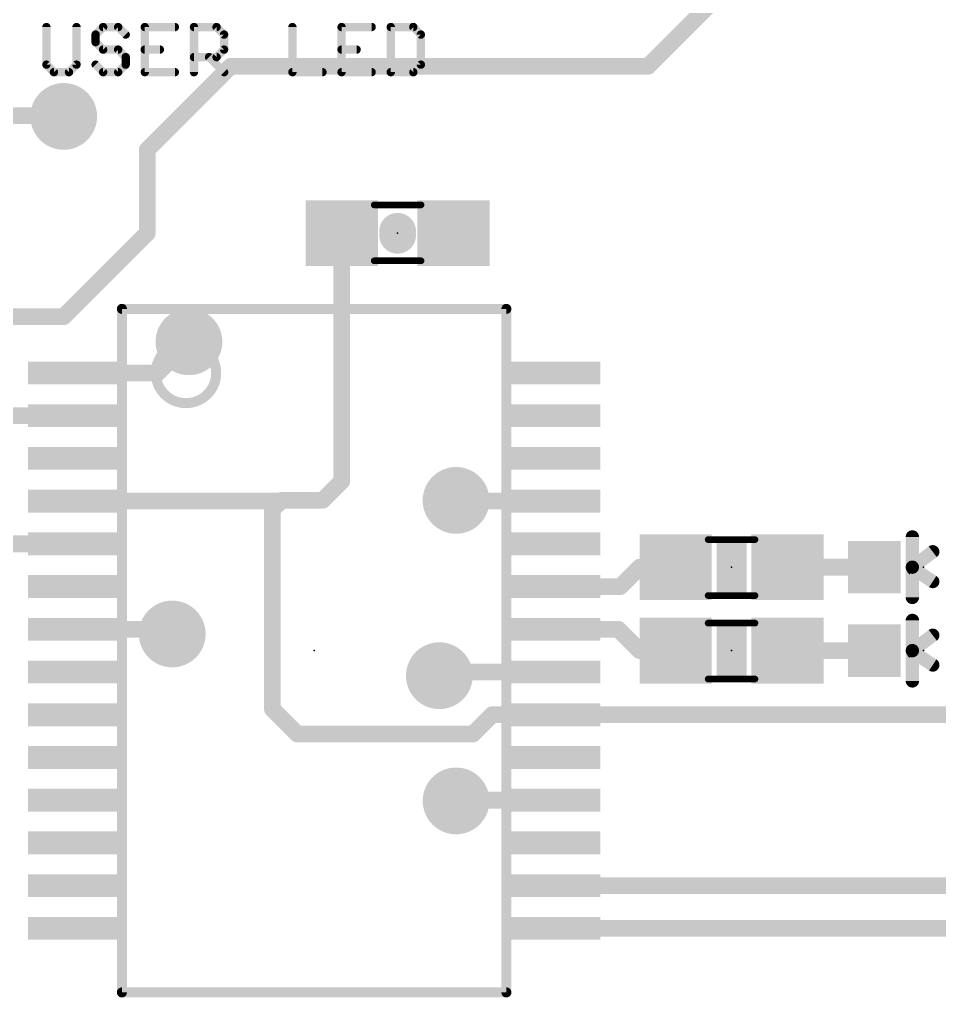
# Model space of a CAD drawing. Extents: x -27 to 95, y -17 to 50.
# Drawn here: x 62.83 to 76.82, y 9.96 to 24.84 of the extents above; entities that cross this region are included whole.
import ezdxf

# ---------------------------------------------------------------- set-up
doc = ezdxf.new("R2010")
doc.units = 0
for name, color, linetype in [('1', 12, 'CONTINUOUS'), ('18', 110, 'CONTINUOUS'), ('21', 41, 'CONTINUOUS'), ('23', 53, 'CONTINUOUS'), ('51', 53, 'CONTINUOUS')]:
    doc.layers.add(name, color=color, linetype=linetype)

# ---------------------------------------------------------------- blocks, each defined once
blk = doc.blocks.new('RECT')
blk.add_solid([(-0.5, -0.5), (0.5, -0.5), (-0.5, 0.5), (0.5, 0.5)])
blk = doc.blocks.new('ROUNDV')
at = {"const_width": 0.5}
blk.add_lwpolyline([(0, -0.25, 1), (0, 0.25, 1), (0, -0.25)], format="xyb", dxfattribs=at)

msp = doc.modelspace()

# ---------------------------------------------------------------- linework, layer by layer
at = {"layer": '1', "const_width": 0.254}
for points in [[(72.39, 24.13), (73.66, 25.4)], [(64.77, 22.86), (66.04, 24.13)], [(66.04, 24.13), (72.39, 24.13)], [(62.23, 23.38), (63.488, 23.38)], [(63.488, 23.38), (63.5, 23.368)], [(64.77, 21.59), (64.77, 22.86)], [(63.5, 20.32), (64.77, 21.59)], [(67.73, 21.59), (67.73, 17.819)], [(60.96, 20.32), (63.5, 20.32)], [(64.931, 19.465), (65.405, 19.939)], [(63.654, 19.465), (64.931, 19.465)], [(63.654, 18.815), (62.376, 18.815)], [(67.73, 17.819), (67.437, 17.526)], [(63.654, 17.515), (66.802, 17.515)], [(66.675, 17.388), (66.802, 17.515)], [(66.813, 17.526), (66.802, 17.515)], [(67.437, 17.526), (66.813, 17.526)], [(69.48, 17.515), (69.469, 17.526)], [(70.966, 17.515), (69.48, 17.515)], [(66.675, 14.351), (66.675, 17.388)], [(63.654, 16.865), (62.637, 16.865)], [(71.968, 16.215), (72.263, 16.51)], [(72.81, 16.51), (72.263, 16.51)], [(74.51, 16.51), (75.831, 16.51)], [(70.966, 16.215), (71.968, 16.215)], [(63.654, 15.565), (64.953, 15.565)], [(64.953, 15.565), (65.151, 15.494)], [(70.966, 15.565), (71.938, 15.565)], [(71.938, 15.565), (72.263, 15.24)], [(72.81, 15.24), (72.263, 15.24)], [(74.51, 15.24), (75.831, 15.24)], [(69.525, 14.915), (69.215, 14.859)], [(70.966, 14.915), (69.525, 14.915)], [(67.056, 13.97), (66.675, 14.351)], [(70.018, 14.265), (69.723, 13.97)], [(70.966, 14.265), (70.018, 14.265)], [(70.966, 14.265), (76.962, 14.265)], [(69.723, 13.97), (67.056, 13.97)], [(69.48, 12.965), (69.469, 12.954)], [(70.966, 12.965), (69.48, 12.965)], [(70.966, 11.665), (78.975, 11.665)], [(70.966, 11.015), (81.246, 11.015)]]:
    msp.add_lwpolyline(points, dxfattribs=at)
at = {"layer": '1', "const_width": 0.127}
for points in [[(66.04, 24.1935, 1), (66.04, 24.0665)], [(66.0849, 24.0851, 1), (65.9951, 24.1749)], [(72.39, 24.0665, 1), (72.39, 24.1935)], [(72.3451, 24.1749, 1), (72.4349, 24.0851)], [(63.5329, 23.4249, 1), (63.4431, 23.3351)], [(63.488, 23.3165, 1), (63.488, 23.4435)], [(63.4551, 23.3231, 1), (63.5449, 23.4129)], [(64.8335, 22.86, 1), (64.7065, 22.86)], [(64.7251, 22.9049, 1), (64.8149, 22.8151)], [(64.7065, 21.59, 1), (64.8335, 21.59)], [(64.8149, 21.5451, 1), (64.7251, 21.6349)], [(67.7935, 21.59, 1), (67.6665, 21.59)], [(63.4551, 20.3649, 1), (63.5449, 20.2751)], [(63.5, 20.2565, 1), (63.5, 20.3835)], [(65.4499, 19.8941, 1), (65.3601, 19.9839)], [(63.654, 19.5285, 1), (63.654, 19.4015)], [(64.8861, 19.5099, 1), (64.9759, 19.4201)], [(64.931, 19.4015, 1), (64.931, 19.5285)], [(63.654, 18.7515, 1), (63.654, 18.8785)], [(67.6665, 17.819, 1), (67.7935, 17.819)], [(67.7749, 17.7741, 1), (67.6851, 17.8639)], [(63.654, 17.5785, 1), (63.654, 17.4515)], [(66.7571, 17.5599, 1), (66.8469, 17.4701)], [(66.813, 17.5895, 1), (66.813, 17.4625)], [(66.8469, 17.4701, 1), (66.7571, 17.5599)], [(66.8579, 17.4811, 1), (66.7681, 17.5709)], [(66.802, 17.4515, 1), (66.802, 17.5785)], [(67.3921, 17.5709, 1), (67.4819, 17.4811)], [(67.437, 17.4625, 1), (67.437, 17.5895)], [(69.5139, 17.5709, 1), (69.4241, 17.4811)], [(69.48, 17.5785, 1), (69.48, 17.4515)], [(69.4351, 17.4701, 1), (69.5249, 17.5599)], [(70.966, 17.4515, 1), (70.966, 17.5785)], [(66.7385, 17.388, 1), (66.6115, 17.388)], [(66.6301, 17.4329, 1), (66.7199, 17.3431)], [(63.654, 16.8015, 1), (63.654, 16.9285)], [(72.263, 16.5735, 1), (72.263, 16.4465)], [(72.3079, 16.4651, 1), (72.2181, 16.5549)], [(72.81, 16.4465, 1), (72.81, 16.5735)], [(74.51, 16.5735, 1), (74.51, 16.4465)], [(75.831, 16.4465, 1), (75.831, 16.5735)], [(70.966, 16.2785, 1), (70.966, 16.1515)], [(71.9231, 16.2599, 1), (72.0129, 16.1701)], [(71.968, 16.1515, 1), (71.968, 16.2785)], [(63.654, 15.6285, 1), (63.654, 15.5015)], [(64.9744, 15.6248, 1), (64.9316, 15.5052)], [(64.953, 15.5015, 1), (64.953, 15.6285)], [(70.966, 15.6285, 1), (70.966, 15.5015)], [(71.9829, 15.6099, 1), (71.8931, 15.5201)], [(71.938, 15.5015, 1), (71.938, 15.6285)], [(65.1296, 15.4342, 1), (65.1724, 15.5538)], [(72.263, 15.3035, 1), (72.263, 15.1765)], [(72.2181, 15.1951, 1), (72.3079, 15.2849)], [(72.81, 15.1765, 1), (72.81, 15.3035)], [(74.51, 15.3035, 1), (74.51, 15.1765)], [(75.831, 15.1765, 1), (75.831, 15.3035)], [(69.525, 14.9785, 1), (69.525, 14.8515)], [(69.5363, 14.8525, 1), (69.5137, 14.9775)], [(70.966, 14.8515, 1), (70.966, 14.9785)], [(69.2037, 14.9215, 1), (69.2263, 14.7965)], [(66.7199, 14.3959, 1), (66.6301, 14.3061)], [(66.6115, 14.351, 1), (66.7385, 14.351)], [(70.018, 14.3285, 1), (70.018, 14.2015)], [(70.0629, 14.2201, 1), (69.9731, 14.3099)], [(70.966, 14.3285, 1), (70.966, 14.2015)], [(70.966, 14.2015, 1), (70.966, 14.3285)], [(67.056, 14.0335, 1), (67.056, 13.9065)], [(67.0111, 13.9251, 1), (67.1009, 14.0149)], [(69.6781, 14.0149, 1), (69.7679, 13.9251)], [(69.723, 13.9065, 1), (69.723, 14.0335)], [(69.4241, 12.9989, 1), (69.5139, 12.9091)], [(69.48, 13.0285, 1), (69.48, 12.9015)], [(69.5249, 12.9201, 1), (69.4351, 13.0099)], [(70.966, 12.9015, 1), (70.966, 13.0285)], [(70.966, 11.7285, 1), (70.966, 11.6015)], [(70.966, 11.0785, 1), (70.966, 10.9515)]]:
    msp.add_lwpolyline(points, format="xyb", dxfattribs=at)
at = {"layer": '21'}
for points, const_width in [([(63.2368, 24.7275), (63.2368, 24.1555)], 0.127), ([(63.6944, 24.1555), (63.6944, 24.7275)], 0.127), ([(64.0996, 24.7275), (63.9853, 24.6131)], 0.127), ([(64.3284, 24.7275), (64.0996, 24.7275)], 0.127), ([(64.4428, 24.6131), (64.3284, 24.7275)], 0.127), ([(65.1913, 24.7275), (64.7337, 24.7275)], 0.127), ([(64.7337, 24.7275), (64.7337, 24.0411)], 0.127), ([(65.4821, 24.0411), (65.4821, 24.7275)], 0.127), ([(65.4821, 24.7275), (65.8253, 24.7275)], 0.127), ([(65.8253, 24.7275), (65.9397, 24.6131)], 0.127), ([(66.9789, 24.7275), (66.9789, 24.0411)], 0.127), ([(68.1849, 24.7275), (67.7273, 24.7275)], 0.127), ([(67.7273, 24.7275), (67.7273, 24.0411)], 0.127), ([(68.4757, 24.7275), (68.4757, 24.0411)], 0.127), ([(68.8189, 24.7275), (68.4757, 24.7275)], 0.127), ([(68.9333, 24.6131), (68.8189, 24.7275)], 0.127), ([(63.9853, 24.6131), (63.9853, 24.4987)], 0.127), ([(63.9853, 24.4987), (64.0996, 24.3843)], 0.127), ([(65.9397, 24.6131), (65.9397, 24.3843)], 0.127), ([(68.9333, 24.1555), (68.9333, 24.6131)], 0.127), ([(64.0996, 24.3843), (64.3284, 24.3843)], 0.127), ([(64.3284, 24.3843), (64.4428, 24.2699)], 0.127), ([(64.7337, 24.3843), (64.9625, 24.3843)], 0.127), ([(65.9397, 24.3843), (65.8253, 24.2699)], 0.127), ([(67.7273, 24.3843), (67.9561, 24.3843)], 0.127), ([(64.4428, 24.2699), (64.4428, 24.1555)], 0.127), ([(65.8253, 24.2699), (65.4821, 24.2699)], 0.127), ([(65.7109, 24.2699), (65.9397, 24.0411)], 0.127), ([(63.2368, 24.1555), (63.3512, 24.0411)], 0.127), ([(63.3512, 24.0411), (63.58, 24.0411)], 0.127), ([(63.58, 24.0411), (63.6944, 24.1555)], 0.127), ([(64.0996, 24.0411), (63.9853, 24.1555)], 0.127), ([(64.3284, 24.0411), (64.0996, 24.0411)], 0.127), ([(64.4428, 24.1555), (64.3284, 24.0411)], 0.127), ([(64.7337, 24.0411), (65.1913, 24.0411)], 0.127), ([(66.9789, 24.0411), (67.4365, 24.0411)], 0.127), ([(67.7273, 24.0411), (68.1849, 24.0411)], 0.127), ([(68.4757, 24.0411), (68.8189, 24.0411)], 0.127), ([(68.8189, 24.0411), (68.9333, 24.1555)], 0.127), ([(68.58, 21.6205), (68.58, 21.5595)], 0.5588), ([(64.385, 10.04), (64.385, 20.44)], 0.1524), ([(64.385, 20.44), (70.235, 20.44)], 0.1524), ([(70.235, 20.44), (70.235, 10.04)], 0.1524), ([(76.411, 16.97), (76.411, 16.51)], 0.2032), ([(76.411, 16.51), (76.721, 16.7438)], 0.2032), ([(76.411, 16.05), (76.411, 16.51)], 0.2032), ([(76.4264, 16.4846), (76.721, 16.2916)], 0.2032), ([(76.411, 15.7), (76.411, 15.24)], 0.2032), ([(76.411, 15.24), (76.721, 15.4738)], 0.2032), ([(76.411, 14.78), (76.411, 15.24)], 0.2032), ([(76.4264, 15.2146), (76.721, 15.0216)], 0.2032), ([(70.235, 10.04), (64.385, 10.04)], 0.1524)]:
    msp.add_lwpolyline(points, dxfattribs=dict(at, const_width=const_width))
for points, const_width in [([(63.2686, 24.7275, 1), (63.2051, 24.7275)], 0.0635), ([(63.7262, 24.7275, 1), (63.6627, 24.7275)], 0.0635), ([(64.0996, 24.7592, 1), (64.0996, 24.6957)], 0.0635), ([(64.1221, 24.705, 1), (64.0772, 24.7499)], 0.0635), ([(64.3509, 24.7499, 1), (64.306, 24.705)], 0.0635), ([(64.3284, 24.6957, 1), (64.3284, 24.7592)], 0.0635), ([(64.7654, 24.7275, 1), (64.7019, 24.7275)], 0.0635), ([(64.7337, 24.7592, 1), (64.7337, 24.6957)], 0.0635), ([(65.1913, 24.6957, 1), (65.1913, 24.7592)], 0.0635), ([(65.5138, 24.7275, 1), (65.4503, 24.7275)], 0.0635), ([(65.4821, 24.7592, 1), (65.4821, 24.6957)], 0.0635), ([(65.8477, 24.7499, 1), (65.8028, 24.705)], 0.0635), ([(65.8253, 24.6957, 1), (65.8253, 24.7592)], 0.0635), ([(67.0107, 24.7275, 1), (66.9472, 24.7275)], 0.0635), ([(67.7591, 24.7275, 1), (67.6956, 24.7275)], 0.0635), ([(67.7273, 24.7592, 1), (67.7273, 24.6957)], 0.0635), ([(68.1849, 24.6957, 1), (68.1849, 24.7592)], 0.0635), ([(68.4757, 24.7592, 1), (68.4757, 24.6957)], 0.0635), ([(68.5075, 24.7275, 1), (68.444, 24.7275)], 0.0635), ([(68.8414, 24.7499, 1), (68.7965, 24.705)], 0.0635), ([(68.8189, 24.6957, 1), (68.8189, 24.7592)], 0.0635), ([(64.017, 24.6131, 1), (63.9535, 24.6131)], 0.0635), ([(63.9628, 24.6355, 1), (64.0077, 24.5906)], 0.0635), ([(64.0077, 24.5211, 1), (63.9628, 24.4762)], 0.0635), ([(64.4204, 24.5906, 1), (64.4653, 24.6355)], 0.0635), ([(65.9714, 24.6131, 1), (65.9079, 24.6131)], 0.0635), ([(65.9172, 24.5906, 1), (65.9621, 24.6355)], 0.0635), ([(68.9651, 24.6131, 1), (68.9016, 24.6131)], 0.0635), ([(68.9109, 24.5906, 1), (68.9558, 24.6355)], 0.0635), ([(63.9535, 24.4987, 1), (64.017, 24.4987)], 0.0635), ([(64.0996, 24.416, 1), (64.0996, 24.3525)], 0.0635), ([(64.0772, 24.3618, 1), (64.1221, 24.4067)], 0.0635), ([(64.3509, 24.4067, 1), (64.306, 24.3618)], 0.0635), ([(64.3284, 24.3525, 1), (64.3284, 24.416)], 0.0635), ([(64.7337, 24.416, 1), (64.7337, 24.3525)], 0.0635), ([(64.9625, 24.3525, 1), (64.9625, 24.416)], 0.0635), ([(65.9079, 24.3843, 1), (65.9714, 24.3843)], 0.0635), ([(65.9621, 24.3618, 1), (65.9172, 24.4067)], 0.0635), ([(67.7273, 24.416, 1), (67.7273, 24.3525)], 0.0635), ([(67.9561, 24.3525, 1), (67.9561, 24.416)], 0.0635), ([(64.4746, 24.2699, 1), (64.4111, 24.2699)], 0.0635), ([(64.4204, 24.2474, 1), (64.4653, 24.2923)], 0.0635), ([(65.4821, 24.3016, 1), (65.4821, 24.2381)], 0.0635), ([(65.7333, 24.2923, 1), (65.6884, 24.2474)], 0.0635), ([(65.8028, 24.2923, 1), (65.8477, 24.2474)], 0.0635), ([(65.8253, 24.2381, 1), (65.8253, 24.3016)], 0.0635), ([(63.2051, 24.1555, 1), (63.2686, 24.1555)], 0.0635), ([(63.2593, 24.1779, 1), (63.2144, 24.133)], 0.0635), ([(63.3512, 24.0728, 1), (63.3512, 24.0094)], 0.0635), ([(63.58, 24.0094, 1), (63.58, 24.0728)], 0.0635), ([(63.6627, 24.1555, 1), (63.7262, 24.1555)], 0.0635), ([(63.7169, 24.133, 1), (63.672, 24.1779)], 0.0635), ([(64.0077, 24.1779, 1), (63.9628, 24.133)], 0.0635), ([(64.0996, 24.0728, 1), (64.0996, 24.0094)], 0.0635), ([(64.3284, 24.0094, 1), (64.3284, 24.0728)], 0.0635), ([(64.4111, 24.1555, 1), (64.4746, 24.1555)], 0.0635), ([(64.4653, 24.133, 1), (64.4204, 24.1779)], 0.0635), ([(64.7337, 24.0728, 1), (64.7337, 24.0094)], 0.0635), ([(65.1913, 24.0094, 1), (65.1913, 24.0728)], 0.0635), ([(66.9789, 24.0728, 1), (66.9789, 24.0094)], 0.0635), ([(67.4365, 24.0094, 1), (67.4365, 24.0728)], 0.0635), ([(67.7273, 24.0728, 1), (67.7273, 24.0094)], 0.0635), ([(68.1849, 24.0094, 1), (68.1849, 24.0728)], 0.0635), ([(68.4757, 24.0728, 1), (68.4757, 24.0094)], 0.0635), ([(68.8189, 24.0094, 1), (68.8189, 24.0728)], 0.0635), ([(68.9016, 24.1555, 1), (68.9651, 24.1555)], 0.0635), ([(68.9558, 24.133, 1), (68.9109, 24.1779)], 0.0635), ([(63.3288, 24.0186, 1), (63.3737, 24.0636)], 0.0635), ([(63.5576, 24.0636, 1), (63.6025, 24.0186)], 0.0635), ([(64.0772, 24.0186, 1), (64.1221, 24.0636)], 0.0635), ([(64.306, 24.0636, 1), (64.3509, 24.0186)], 0.0635), ([(64.7019, 24.0411, 1), (64.7654, 24.0411)], 0.0635), ([(65.4503, 24.0411, 1), (65.5138, 24.0411)], 0.0635), ([(65.9172, 24.0186, 1), (65.9621, 24.0636)], 0.0635), ([(66.9472, 24.0411, 1), (67.0107, 24.0411)], 0.0635), ([(67.6956, 24.0411, 1), (67.7591, 24.0411)], 0.0635), ([(68.444, 24.0411, 1), (68.5075, 24.0411)], 0.0635), ([(68.7965, 24.0636, 1), (68.8414, 24.0186)], 0.0635), ([(68.7197, 21.6205, 1), (68.4403, 21.6205)], 0.2794), ([(68.4403, 21.5595, 1), (68.7197, 21.5595)], 0.2794), ([(64.4231, 20.44, 1), (64.3469, 20.44)], 0.0762), ([(64.385, 20.4781, 1), (64.385, 20.4019)], 0.0762), ([(70.2731, 20.44, 1), (70.1969, 20.44)], 0.0762), ([(70.235, 20.4019, 1), (70.235, 20.4781)], 0.0762), ([(65.36, 19.0054, 1), (65.36, 19.9246, 1), (65.36, 19.0054)], 0.1524), ([(76.4618, 16.97, 1), (76.3602, 16.97)], 0.1016), ([(76.7516, 16.7032, 1), (76.6904, 16.7844)], 0.1016), ([(76.4618, 16.51, 1), (76.3602, 16.51)], 0.1016), ([(76.3804, 16.5506, 1), (76.4416, 16.4694)], 0.1016), ([(76.3602, 16.51, 1), (76.4618, 16.51)], 0.1016), ([(76.4542, 16.5271, 1), (76.3986, 16.4421)], 0.1016), ([(76.6932, 16.2491, 1), (76.7488, 16.3341)], 0.1016), ([(76.3602, 16.05, 1), (76.4618, 16.05)], 0.1016), ([(76.4618, 15.7, 1), (76.3602, 15.7)], 0.1016), ([(76.7516, 15.4332, 1), (76.6904, 15.5144)], 0.1016), ([(76.4618, 15.24, 1), (76.3602, 15.24)], 0.1016), ([(76.3804, 15.2806, 1), (76.4416, 15.1994)], 0.1016), ([(76.3602, 15.24, 1), (76.4618, 15.24)], 0.1016), ([(76.4542, 15.2571, 1), (76.3986, 15.1721)], 0.1016), ([(76.6932, 14.9791, 1), (76.7488, 15.0641)], 0.1016), ([(76.3602, 14.78, 1), (76.4618, 14.78)], 0.1016), ([(64.385, 10.0781, 1), (64.385, 10.0019)], 0.0762), ([(64.3469, 10.04, 1), (64.4231, 10.04)], 0.0762), ([(70.1969, 10.04, 1), (70.2731, 10.04)], 0.0762), ([(70.235, 10.0019, 1), (70.235, 10.0781)], 0.0762)]:
    msp.add_lwpolyline(points, format="xyb", dxfattribs=dict(at, const_width=const_width))
at = {"layer": '23'}
for p in [(68.58, 21.59), (73.66, 16.51), (76.581, 16.51), (67.31, 15.24), (73.66, 15.24), (76.581, 15.24)]:
    msp.add_point(p, dxfattribs=at)
at = {"layer": '51', "const_width": 0.1016}
for points in [[(68.224, 22.022), (68.936, 22.022)], [(68.224, 21.171), (68.936, 21.171)], [(74.016, 16.929), (73.304, 16.929)], [(74.016, 16.078), (73.304, 16.078)], [(74.016, 15.659), (73.304, 15.659)], [(74.016, 14.808), (73.304, 14.808)]]:
    msp.add_lwpolyline(points, dxfattribs=at)
at = {"layer": '51', "const_width": 0.0508}
for points in [[(68.224, 22.0474, 1), (68.224, 21.9966)], [(68.936, 21.9966, 1), (68.936, 22.0474)], [(68.224, 21.1964, 1), (68.224, 21.1456)], [(68.936, 21.1456, 1), (68.936, 21.1964)], [(73.304, 16.9544, 1), (73.304, 16.9036)], [(74.016, 16.9036, 1), (74.016, 16.9544)], [(73.304, 16.1034, 1), (73.304, 16.0526)], [(74.016, 16.0526, 1), (74.016, 16.1034)], [(73.304, 15.6844, 1), (73.304, 15.6336)], [(74.016, 15.6336, 1), (74.016, 15.6844)], [(73.304, 14.8334, 1), (73.304, 14.7826)], [(74.016, 14.7826, 1), (74.016, 14.8334)]]:
    msp.add_lwpolyline(points, format="xyb", dxfattribs=at)

# ---------------------------------------------------------------- block references
at = {"layer": '1', "xscale": 1.1}
for p in [(67.73, 21.59), (69.43, 21.59)]:
    msp.add_blockref('RECT', p, dxfattribs=at)
at = {"layer": '1'}
for p, xscale, yscale, rotation in [((63.654, 19.465), 0.348, 1.397, 270), ((70.966, 19.465), 0.348, 1.397, 270), ((63.654, 18.815), 0.348, 1.397, 270), ((70.966, 18.815), 0.348, 1.397, 270), ((63.654, 18.165), 0.348, 1.397, 270), ((70.966, 18.165), 0.348, 1.397, 270), ((63.654, 17.515), 0.348, 1.397, 270), ((70.966, 17.515), 0.348, 1.397, 270), ((63.654, 16.865), 0.348, 1.397, 270), ((70.966, 16.865), 0.348, 1.397, 270), ((75.831, 16.51), 0.8, 0.8, 90), ((63.654, 16.215), 0.348, 1.397, 270), ((70.966, 16.215), 0.348, 1.397, 270), ((63.654, 15.565), 0.348, 1.397, 270), ((70.966, 15.565), 0.348, 1.397, 270), ((75.831, 15.24), 0.8, 0.8, 90), ((63.654, 14.915), 0.348, 1.397, 270), ((70.966, 14.915), 0.348, 1.397, 270), ((63.654, 14.265), 0.348, 1.397, 270), ((70.966, 14.265), 0.348, 1.397, 270), ((63.654, 13.615), 0.348, 1.397, 270), ((70.966, 13.615), 0.348, 1.397, 270), ((63.654, 12.965), 0.348, 1.397, 270), ((70.966, 12.965), 0.348, 1.397, 270), ((63.654, 12.315), 0.348, 1.397, 270), ((70.966, 12.315), 0.348, 1.397, 270), ((63.654, 11.665), 0.348, 1.397, 270), ((70.966, 11.665), 0.348, 1.397, 270), ((63.654, 11.015), 0.348, 1.397, 270), ((70.966, 11.015), 0.348, 1.397, 270)]:
    msp.add_blockref('RECT', p, dxfattribs=dict(at, xscale=xscale, yscale=yscale, rotation=rotation))
at = {"layer": '1', "xscale": 1.1, "rotation": 180}
for p in [(72.81, 16.51), (74.51, 16.51), (72.81, 15.24), (74.51, 15.24)]:
    msp.add_blockref('RECT', p, dxfattribs=at)
at = {"layer": '18', "xscale": 1.016, "yscale": 1.016}
for p in [(63.5, 23.368), (63.5, 23.368), (65.405, 19.939), (65.405, 19.939), (69.469, 17.526), (69.469, 17.526), (65.151, 15.494), (65.151, 15.494), (69.215, 14.859), (69.215, 14.859), (69.469, 12.954), (69.469, 12.954)]:
    msp.add_blockref('ROUNDV', p, dxfattribs=at)
at = {"layer": '21', "xscale": 0.4572, "yscale": 0.762, "rotation": 180}
for p in [(73.66, 16.51), (73.66, 15.24)]:
    msp.add_blockref('RECT', p, dxfattribs=at)
at = {"layer": '51', "xscale": 0.5001, "yscale": 0.95}
for p in [(67.9918, 21.5951), (69.1603, 21.5951)]:
    msp.add_blockref('RECT', p, dxfattribs=at)
at = {"layer": '51'}
for p, xscale, yscale, rotation in [((63.8772, 19.465), 0.325, 0.9344, 270), ((70.7428, 19.465), 0.325, 0.9344, 270), ((63.8772, 18.815), 0.325, 0.9344, 270), ((70.7428, 18.815), 0.325, 0.9344, 270), ((63.8772, 18.165), 0.325, 0.9344, 270), ((70.7428, 18.165), 0.325, 0.9344, 270), ((63.8772, 17.515), 0.325, 0.9344, 270), ((70.7428, 17.515), 0.325, 0.9344, 270), ((63.8772, 16.865), 0.325, 0.9344, 270), ((70.7428, 16.865), 0.325, 0.9344, 270), ((73.0798, 16.5049), 0.5001, 0.95, 180), ((74.2482, 16.5049), 0.5001, 0.95, 180), ((63.8772, 16.215), 0.325, 0.9344, 270), ((70.7428, 16.215), 0.325, 0.9344, 270), ((63.8772, 15.565), 0.325, 0.9344, 270), ((70.7428, 15.565), 0.325, 0.9344, 270), ((73.0798, 15.2349), 0.5001, 0.95, 180), ((74.2482, 15.2349), 0.5001, 0.95, 180), ((63.8772, 14.915), 0.325, 0.9344, 270), ((70.7428, 14.915), 0.325, 0.9344, 270), ((63.8772, 14.265), 0.325, 0.9344, 270), ((70.7428, 14.265), 0.325, 0.9344, 270), ((63.8772, 13.615), 0.325, 0.9344, 270), ((70.7428, 13.615), 0.325, 0.9344, 270), ((63.8772, 12.965), 0.325, 0.9344, 270), ((70.7428, 12.965), 0.325, 0.9344, 270), ((63.8772, 12.315), 0.325, 0.9344, 270), ((70.7428, 12.315), 0.325, 0.9344, 270), ((63.8772, 11.665), 0.325, 0.9344, 270), ((70.7428, 11.665), 0.325, 0.9344, 270), ((63.8772, 11.015), 0.325, 0.9344, 270), ((70.7428, 11.015), 0.325, 0.9344, 270)]:
    msp.add_blockref('RECT', p, dxfattribs=dict(at, xscale=xscale, yscale=yscale, rotation=rotation))

doc.saveas('drawing.dxf')
